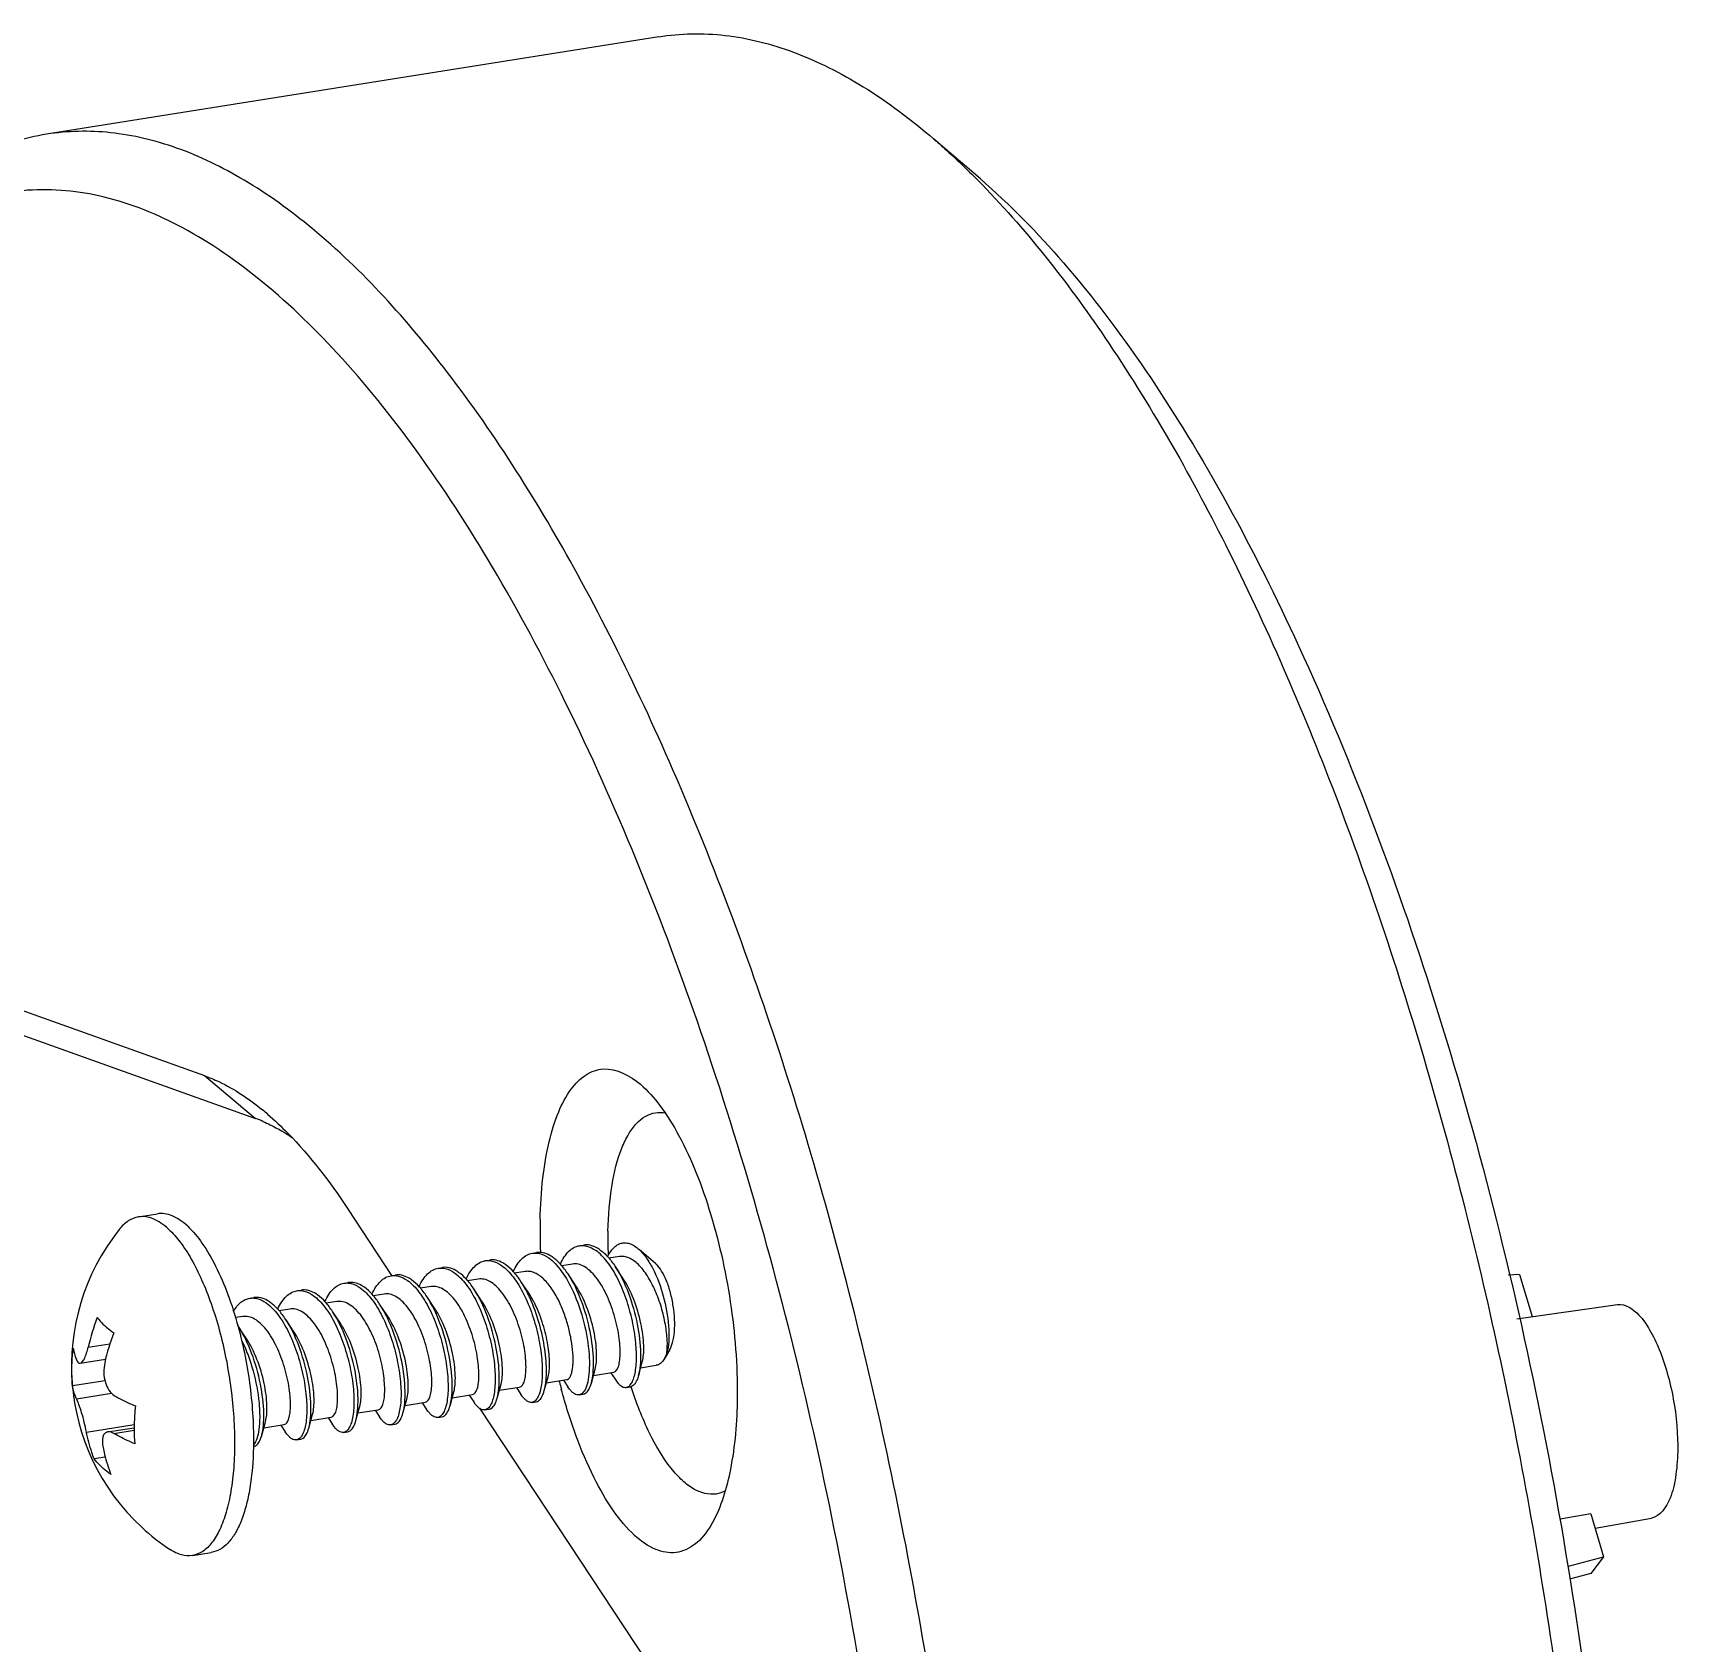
# Model space of a CAD drawing. Header units: millimetres. Extents: x 0 to 549, y 0 to 190.
# Drawn here: x 51.97 to 68.89, y 89.66 to 106.21 of the extents above; entities that cross this region are included whole.
import ezdxf

# ---------------------------------------------------------------- set-up
doc = ezdxf.new("R2010")
doc.units = ezdxf.units.MM
doc.layers.add('02___PRT_ALL_AXES', color=7, linetype='Continuous')

msp = doc.modelspace()

# ---------------------------------------------------------------- linework, layer by layer
at = {"color": 7, "linetype": 'Continuous'}
for p, q in [((61.714, 104.708), (61.233, 105.121)), ((50.376, 96.69), (53.736, 95.489)), ((50.902, 96.249), (54.262, 95.048)), ((53.736, 95.489), (54.262, 95.048)), ((55.206, 94.124), (55.66, 93.436)), ((67.259, 93.444), (67.142, 93.437)), ((67.259, 93.444), (67.387, 93.012)), ((67.231, 92.99), (68.266, 93.135)), ((56.563, 92.07), (58.488, 89.158)), ((67.99, 90.985), (67.675, 90.929)), ((67.99, 90.985), (68.122, 90.541)), ((68.035, 90.836), (68.615, 90.94)), ((67.761, 90.445), (68.122, 90.541)), ((68.122, 90.541), (67.99, 90.371)), ((67.99, 90.371), (67.785, 90.316))]:
    msp.add_line(p, q, dxfattribs=at)
at = {"color": 6, "linetype": 'Continuous'}
for p, q in [((58.004, 93.63), (57.893, 93.612)), ((58.195, 93.71), (58.205, 93.701)), ((58.376, 93.555), (58.205, 93.702)), ((58.381, 93.549), (58.376, 93.555)), ((56.551, 93.398), (56.44, 93.38)), ((57.035, 93.475), (56.924, 93.458)), ((57.52, 93.552), (57.409, 93.535)), ((57.554, 93.329), (57.474, 93.45)), ((58.039, 93.406), (57.959, 93.527)), ((55.582, 93.244), (55.471, 93.226)), ((56.067, 93.321), (55.956, 93.303)), ((56.101, 93.098), (56.021, 93.219)), ((56.586, 93.175), (56.506, 93.296)), ((57.07, 93.252), (56.99, 93.373)), ((54.614, 93.09), (54.503, 93.072)), ((55.098, 93.167), (54.987, 93.149)), ((55.617, 93.021), (55.537, 93.141)), ((54.13, 93.013), (54.055, 93.001)), ((52.54, 92.697), (52.764, 92.733)), ((52.458, 92.532), (52.719, 92.574)), ((58.198, 92.405), (58.238, 92.548)), ((58.517, 92.666), (58.461, 92.574)), ((58.498, 92.668), (58.49, 92.638)), ((57.23, 92.251), (57.269, 92.394)), ((57.714, 92.328), (57.754, 92.471)), ((57.736, 92.408), (57.945, 92.441)), ((57.912, 92.436), (57.958, 92.367)), ((58.22, 92.485), (58.381, 92.511)), ((52.713, 92.352), (52.378, 92.299)), ((52.42, 92.166), (52.78, 92.224)), ((56.261, 92.096), (56.301, 92.24)), ((56.283, 92.176), (56.492, 92.21)), ((56.459, 92.204), (56.505, 92.135)), ((56.745, 92.173), (56.785, 92.317)), ((56.767, 92.254), (56.976, 92.287)), ((56.943, 92.282), (56.989, 92.212)), ((57.005, 92.19), (56.989, 92.212)), ((57.252, 92.331), (57.461, 92.364)), ((57.386, 92.341), (57.383, 92.351)), ((57.427, 92.359), (57.473, 92.289)), ((57.489, 92.267), (57.473, 92.289)), ((55.314, 92.022), (55.523, 92.055)), ((55.49, 92.05), (55.536, 91.981)), ((55.777, 92.019), (55.816, 92.163)), ((55.799, 92.099), (56.008, 92.133)), ((55.975, 92.127), (56.02, 92.058)), ((56.036, 92.036), (56.02, 92.058)), ((56.52, 92.113), (56.505, 92.135)), ((52.522, 91.825), (53.012, 91.903)), ((52.74, 91.826), (53.012, 91.869)), ((54.346, 91.868), (54.555, 91.901)), ((54.522, 91.896), (54.567, 91.827)), ((54.83, 91.945), (55.039, 91.978)), ((55.006, 91.973), (55.052, 91.904)), ((55.068, 91.881), (55.052, 91.904)), ((55.552, 91.959), (55.536, 91.981)), ((52.804, 91.81), (53.012, 91.843)), ((54.583, 91.804), (54.567, 91.827)), ((52.716, 91.566), (52.602, 91.548))]:
    msp.add_line(p, q, dxfattribs=at)
for points in [[(55.133, 92.943), (55.066, 93.045), (55.053, 93.064)], [(54.164, 92.789), (54.097, 92.891), (54.084, 92.91)], [(54.649, 92.866), (54.581, 92.968), (54.568, 92.987)], [(55.292, 91.942), (55.317, 92.033), (55.332, 92.086)], [(54.324, 91.788), (54.349, 91.879), (54.363, 91.931)], [(54.808, 91.865), (54.833, 91.956), (54.848, 92.008)]]:
    msp.add_lwpolyline(points, dxfattribs=at)
at = {"color": 7, "linetype": 'Continuous'}
for centre, radius, start, end in [((52.477, 92.873), 2.927, 49.3055, 50.6655), ((53.779, 93.698), 1.434, 67.1004, 70.3011), ((62.813, 93.902), 5.627, 178.8831, 182.3106)]:
    msp.add_arc(centre, radius, start, end, dxfattribs=at)
at = {"color": 6, "linetype": 'Continuous'}
for centre, radius, start, end in [((62.235, 93.804), 4.351, 178.8524, 182.0414), ((54.854, 92.166), 2.374, 159.3857, 167.0677), ((53.259, 92.366), 0.989, 33.3805, 34.2131), ((55.048, 92.001), 2.399, 159.4259, 167.0275), ((63.334, 93.853), 6.137, 194.2641, 194.9792), ((58.041, 92.373), 0.0966, 313.6103, 315.8881)]:
    msp.add_arc(centre, radius, start, end, dxfattribs=at)
at = {"color": 7, "linetype": 'Continuous'}
for points, knots in [([(58.407, 106.171), (58.631, 106.206), (59.107, 106.214), (59.826, 106.029), (60.55, 105.66), (61.005, 105.317), (61.233, 105.121)], [0, 0, 0, 0, 0.219294, 0.452326, 0.710123, 1, 1, 1, 1]), ([(52.111, 105.168), (51.887, 105.132), (51.433, 104.991), (50.807, 104.593), (50.232, 104.017), (49.907, 103.549), (49.751, 103.293)], [0, 0, 0, 0, 0.219294, 0.452322, 0.710118, 1, 1, 1, 1]), ([(61.324, 88.407), (61.162, 89.551), (60.758, 91.798), (59.917, 95.029), (58.877, 97.988), (57.681, 100.558), (56.376, 102.64), (55.172, 103.982), (54.181, 104.701), (53.48, 105.043), (52.786, 105.212), (52.328, 105.202), (52.111, 105.168)], [0, 0, 0, 0, 0.17044, 0.336301, 0.491921, 0.632273, 0.753448, 0.853352, 0.895597, 0.933336, 0.967621, 1, 1, 1, 1]), ([(61.233, 105.121), (61.271, 105.088), (61.427, 104.951), (61.577, 104.808), (61.687, 104.696)], [0, 0, 0, 0, 0.243251, 1, 1, 1, 1]), ([(60.639, 88.323), (60.45, 89.664), (59.959, 92.275), (58.902, 95.963), (57.772, 98.756), (56.741, 100.685), (55.96, 101.892), (55.155, 102.896), (54.336, 103.684), (53.511, 104.246), (52.685, 104.568), (51.869, 104.632), (51.088, 104.426), (50.372, 103.963), (49.974, 103.529), (49.785, 103.283)], [0, 0, 0, 0, 0.184005, 0.360412, 0.520507, 0.592175, 0.657304, 0.715486, 0.766646, 0.811188, 0.850217, 0.885748, 0.920635, 0.957918, 1, 1, 1, 1]), ([(61.687, 104.696), (62.175, 104.203), (63.113, 103.001), (64.327, 100.871), (65.43, 98.323), (66.381, 95.447), (67.146, 92.346), (67.698, 89.131), (68.015, 85.919), (68.064, 83.789), (68.042, 82.749)], [0, 0, 0, 0, 0.089331, 0.19505, 0.315083, 0.44625, 0.58467, 0.726054, 0.86595, 1, 1, 1, 1]), ([(61.714, 104.708), (62.021, 104.444), (62.627, 103.82), (63.8, 102.261), (64.533, 100.892), (64.986, 99.909)], [0, 0, 0, 0, 0.207823, 0.444573, 1, 1, 1, 1]), ([(64.986, 99.909), (65.55, 98.685), (66.536, 96.03), (67.585, 91.821), (68.22, 87.43), (68.343, 84.47), (68.313, 83.024)], [0, 0, 0, 0, 0.233396, 0.488524, 0.74955, 1, 1, 1, 1]), ([(53.736, 95.489), (53.786, 95.471), (54, 95.381), (54.194, 95.25), (54.332, 95.137)], [0, 0, 0, 0, 0.230394, 1, 1, 1, 1]), ([(57.187, 94.012), (57.19, 94.153), (57.207, 94.421), (57.268, 94.792), (57.362, 95.102), (57.487, 95.342), (57.643, 95.506), (57.91, 95.602), (58.113, 95.49), (58.218, 95.4)], [0, 0, 0, 0, 0.19244, 0.364126, 0.511054, 0.631809, 0.72905, 0.812539, 1, 1, 1, 1]), ([(58.218, 95.4), (58.293, 95.336), (58.439, 95.169), (58.707, 94.734), (58.974, 94.037), (59.174, 93.111), (59.22, 92.455), (59.213, 92.131)], [0, 0, 0, 0, 0.085288, 0.188263, 0.438207, 0.721409, 1, 1, 1, 1]), ([(54.385, 95.092), (54.457, 95.03), (54.765, 94.738), (55.025, 94.398), (55.206, 94.124)], [0, 0, 0, 0, 0.22438, 1, 1, 1, 1]), ([(57.885, 93.891), (57.888, 94.05), (57.911, 94.339), (57.991, 94.676), (58.091, 94.885), (58.19, 95.026), (58.3, 95.097), (58.372, 95.108)], [0, 0, 0, 0, 0.343358, 0.626184, 0.741897, 0.840777, 1, 1, 1, 1]), ([(54.337, 95.018), (54.362, 95.008), (54.467, 94.96), (54.568, 94.901), (54.641, 94.851)], [0, 0, 0, 0, 0.239081, 1, 1, 1, 1]), ([(68.266, 93.135), (68.347, 93.146), (68.487, 93.046), (68.606, 92.869), (68.704, 92.666), (68.784, 92.426), (68.864, 92.076), (68.889, 91.802), (68.885, 91.621)], [0, 0, 0, 0, 0.141803, 0.248957, 0.379344, 0.527552, 0.686125, 1, 1, 1, 1]), ([(57.146, 92.137), (57.155, 92.138), (57.18, 92.149), (57.21, 92.19), (57.224, 92.228), (57.23, 92.251)], [0, 0, 0, 0, 0.185502, 0.529353, 1, 1, 1, 1]), ([(58.941, 90.863), (58.897, 90.79), (58.801, 90.665), (58.586, 90.564), (58.352, 90.609), (58.133, 90.77), (57.921, 91.027), (57.723, 91.374), (57.545, 91.795), (57.449, 92.104), (57.405, 92.267)], [0, 0, 0, 0, 0.096389, 0.175491, 0.255725, 0.354715, 0.480135, 0.632293, 0.807546, 1, 1, 1, 1]), ([(58.997, 91.188), (58.92, 91.176), (58.787, 91.215), (58.642, 91.329), (58.475, 91.514), (58.289, 91.835), (58.176, 92.127), (58.123, 92.289)], [0, 0, 0, 0, 0.156547, 0.25519, 0.37128, 0.655858, 1, 1, 1, 1]), ([(59.213, 92.131), (59.208, 91.884), (59.169, 91.449), (59.038, 91.024), (58.941, 90.863)], [0, 0, 0, 0, 0.56751, 1, 1, 1, 1]), ([(68.885, 91.621), (68.883, 91.533), (68.869, 91.369), (68.816, 91.129), (68.707, 90.957), (68.615, 90.94)], [0, 0, 0, 0, 0.346911, 0.633209, 1, 1, 1, 1])]:
    msp.add_open_spline(points, degree=3, knots=knots, dxfattribs=at)
for points in [[(58.372, 95.108), (58.407, 95.114), (58.443, 95.113), (58.477, 95.106)], [(59.092, 91.222), (59.063, 91.205), (59.03, 91.194), (58.997, 91.188)]]:
    msp.add_open_spline(points, degree=3, dxfattribs=at)
at = {"color": 6, "linetype": 'Continuous'}
for points, knots in [([(57.395, 93.551), (57.407, 93.577), (57.432, 93.624), (57.479, 93.683), (57.532, 93.724), (57.572, 93.738), (57.592, 93.741)], [0, 0, 0, 0, 0.298256, 0.559159, 0.788784, 1, 1, 1, 1]), ([(57.633, 93.742), (57.643, 93.742), (57.689, 93.734), (57.731, 93.712), (57.76, 93.692)], [0, 0, 0, 0, 0.229895, 1, 1, 1, 1]), ([(57.772, 93.718), (57.75, 93.73), (57.706, 93.749), (57.657, 93.751), (57.634, 93.748)], [0, 0, 0, 0, 0.525834, 1, 1, 1, 1]), ([(57.881, 93.627), (57.89, 93.645), (57.908, 93.678), (57.941, 93.719), (57.979, 93.749), (58.019, 93.768), (58.063, 93.773), (58.108, 93.764), (58.153, 93.743), (58.181, 93.722), (58.195, 93.71)], [0, 0, 0, 0, 0.150888, 0.284926, 0.404588, 0.514609, 0.621968, 0.734514, 0.859043, 1, 1, 1, 1]), ([(56.427, 93.397), (56.438, 93.423), (56.463, 93.47), (56.51, 93.528), (56.563, 93.569), (56.604, 93.583), (56.623, 93.587)], [0, 0, 0, 0, 0.29826, 0.559156, 0.788776, 1, 1, 1, 1]), ([(56.664, 93.588), (56.675, 93.587), (56.72, 93.58), (56.762, 93.558), (56.791, 93.538)], [0, 0, 0, 0, 0.229895, 1, 1, 1, 1]), ([(56.804, 93.564), (56.782, 93.576), (56.737, 93.595), (56.688, 93.597), (56.666, 93.593)], [0, 0, 0, 0, 0.525833, 1, 1, 1, 1]), ([(56.834, 93.545), (56.831, 93.546), (56.821, 93.553), (56.811, 93.559), (56.804, 93.564)], [0, 0, 0, 0, 0.25605, 1, 1, 1, 1]), ([(56.911, 93.474), (56.922, 93.5), (56.948, 93.547), (56.994, 93.606), (57.048, 93.646), (57.088, 93.66), (57.108, 93.664)], [0, 0, 0, 0, 0.298284, 0.559201, 0.788816, 1, 1, 1, 1]), ([(57.149, 93.665), (57.159, 93.665), (57.205, 93.657), (57.247, 93.635), (57.276, 93.615)], [0, 0, 0, 0, 0.229897, 1, 1, 1, 1]), ([(57.288, 93.641), (57.266, 93.653), (57.221, 93.672), (57.172, 93.674), (57.15, 93.67)], [0, 0, 0, 0, 0.52583, 1, 1, 1, 1]), ([(57.276, 93.615), (57.3, 93.598), (57.348, 93.555), (57.439, 93.443), (57.493, 93.342), (57.526, 93.27)], [0, 0, 0, 0, 0.20828, 0.44643, 1, 1, 1, 1]), ([(57.318, 93.622), (57.316, 93.623), (57.306, 93.63), (57.296, 93.636), (57.288, 93.641)], [0, 0, 0, 0, 0.256051, 1, 1, 1, 1]), ([(57.474, 93.45), (57.451, 93.485), (57.405, 93.547), (57.347, 93.601), (57.318, 93.622)], [0, 0, 0, 0, 0.5384, 1, 1, 1, 1]), ([(57.945, 92.441), (57.968, 92.445), (57.988, 92.481), (57.999, 92.52), (58.007, 92.564), (58.012, 92.629), (58.009, 92.717), (57.998, 92.816), (57.978, 92.923), (57.94, 93.068), (57.876, 93.239), (57.788, 93.39), (57.705, 93.481), (57.644, 93.527), (57.582, 93.554), (57.539, 93.555), (57.52, 93.552)], [0, 0, 0, 0, 0.051838, 0.072148, 0.095587, 0.151454, 0.218147, 0.293643, 0.375492, 0.46099, 0.631624, 0.78475, 0.850039, 0.906713, 0.955717, 1, 1, 1, 1]), ([(58.11, 92.306), (58.121, 92.316), (58.139, 92.346), (58.158, 92.4), (58.171, 92.468), (58.181, 92.585), (58.174, 92.753), (58.139, 92.971), (58.077, 93.193), (57.992, 93.399), (57.89, 93.569), (57.805, 93.66), (57.76, 93.692)], [0, 0, 0, 0, 0.029469, 0.067235, 0.113689, 0.168421, 0.298872, 0.448684, 0.605509, 0.756579, 0.890578, 1, 1, 1, 1]), ([(57.802, 93.699), (57.8, 93.701), (57.79, 93.707), (57.78, 93.714), (57.772, 93.718)], [0, 0, 0, 0, 0.256048, 1, 1, 1, 1]), ([(57.802, 93.699), (57.832, 93.678), (57.889, 93.624), (57.936, 93.562), (57.959, 93.527)], [0, 0, 0, 0, 0.461601, 1, 1, 1, 1]), ([(58.49, 92.638), (58.496, 92.681), (58.497, 92.779), (58.477, 92.936), (58.437, 93.108), (58.376, 93.276), (58.298, 93.426), (58.22, 93.529), (58.152, 93.588), (58.102, 93.617), (58.053, 93.632), (58.019, 93.632), (58.004, 93.63)], [0, 0, 0, 0, 0.109107, 0.244848, 0.395963, 0.549708, 0.693704, 0.817983, 0.871109, 0.918269, 0.960543, 1, 1, 1, 1]), ([(58.205, 93.701), (58.232, 93.676), (58.284, 93.614), (58.377, 93.457), (58.463, 93.222), (58.508, 92.975), (58.514, 92.788), (58.505, 92.705), (58.498, 92.668)], [0, 0, 0, 0, 0.100778, 0.219504, 0.493983, 0.774511, 0.897856, 1, 1, 1, 1]), ([(55.458, 93.243), (55.47, 93.269), (55.495, 93.315), (55.542, 93.374), (55.595, 93.415), (55.635, 93.429), (55.655, 93.432)], [0, 0, 0, 0, 0.298268, 0.559172, 0.788792, 1, 1, 1, 1]), ([(55.696, 93.434), (55.706, 93.433), (55.752, 93.426), (55.794, 93.404), (55.823, 93.384)], [0, 0, 0, 0, 0.229895, 1, 1, 1, 1]), ([(55.835, 93.409), (55.813, 93.422), (55.768, 93.44), (55.72, 93.443), (55.697, 93.439)], [0, 0, 0, 0, 0.525837, 1, 1, 1, 1]), ([(55.865, 93.39), (55.863, 93.392), (55.853, 93.399), (55.843, 93.405), (55.835, 93.409)], [0, 0, 0, 0, 0.256046, 1, 1, 1, 1]), ([(56.021, 93.219), (55.998, 93.253), (55.952, 93.316), (55.894, 93.37), (55.865, 93.39)], [0, 0, 0, 0, 0.538413, 1, 1, 1, 1]), ([(55.942, 93.32), (55.954, 93.346), (55.979, 93.393), (56.026, 93.451), (56.079, 93.492), (56.119, 93.506), (56.139, 93.509)], [0, 0, 0, 0, 0.298272, 0.55918, 0.788799, 1, 1, 1, 1]), ([(56.18, 93.511), (56.191, 93.51), (56.236, 93.503), (56.278, 93.481), (56.307, 93.461)], [0, 0, 0, 0, 0.229898, 1, 1, 1, 1]), ([(56.319, 93.486), (56.298, 93.499), (56.253, 93.518), (56.204, 93.52), (56.182, 93.516)], [0, 0, 0, 0, 0.525832, 1, 1, 1, 1]), ([(56.307, 93.461), (56.353, 93.428), (56.439, 93.336), (56.542, 93.161), (56.627, 92.952), (56.689, 92.726), (56.723, 92.507), (56.728, 92.338), (56.716, 92.223), (56.702, 92.156), (56.681, 92.104), (56.662, 92.077), (56.651, 92.068)], [0, 0, 0, 0, 0.110583, 0.246258, 0.399092, 0.557249, 0.707441, 0.836942, 0.890661, 0.93578, 0.972001, 1, 1, 1, 1]), ([(56.349, 93.467), (56.347, 93.469), (56.337, 93.476), (56.327, 93.482), (56.319, 93.486)], [0, 0, 0, 0, 0.256045, 1, 1, 1, 1]), ([(56.506, 93.296), (56.483, 93.331), (56.436, 93.393), (56.379, 93.447), (56.349, 93.467)], [0, 0, 0, 0, 0.538399, 1, 1, 1, 1]), ([(56.976, 92.287), (56.999, 92.29), (57.019, 92.326), (57.03, 92.366), (57.039, 92.41), (57.043, 92.475), (57.041, 92.563), (57.03, 92.662), (57.01, 92.768), (56.972, 92.914), (56.907, 93.085), (56.819, 93.236), (56.737, 93.327), (56.676, 93.373), (56.613, 93.399), (56.57, 93.401), (56.551, 93.398)], [0, 0, 0, 0, 0.051839, 0.07215, 0.095587, 0.151455, 0.218148, 0.293645, 0.375493, 0.460991, 0.631625, 0.78475, 0.85004, 0.906713, 0.955717, 1, 1, 1, 1]), ([(56.791, 93.538), (56.837, 93.505), (56.923, 93.413), (57.026, 93.239), (57.112, 93.029), (57.173, 92.804), (57.207, 92.584), (57.212, 92.415), (57.201, 92.3), (57.186, 92.233), (57.166, 92.182), (57.146, 92.155), (57.135, 92.146)], [0, 0, 0, 0, 0.11056, 0.246196, 0.398996, 0.557132, 0.707323, 0.836847, 0.890586, 0.935728, 0.971976, 1, 1, 1, 1]), ([(56.99, 93.373), (56.967, 93.408), (56.92, 93.47), (56.863, 93.524), (56.834, 93.545)], [0, 0, 0, 0, 0.538385, 1, 1, 1, 1]), ([(57.378, 93.176), (57.355, 93.222), (57.308, 93.304), (57.234, 93.393), (57.171, 93.442), (57.125, 93.466), (57.08, 93.478), (57.05, 93.478), (57.035, 93.475)], [0, 0, 0, 0, 0.318503, 0.591741, 0.709187, 0.814444, 0.909975, 1, 1, 1, 1]), ([(57.714, 92.328), (57.723, 92.361), (57.735, 92.437), (57.739, 92.615), (57.707, 92.868), (57.622, 93.171), (57.53, 93.365), (57.474, 93.45)], [0, 0, 0, 0, 0.087787, 0.195759, 0.455614, 0.738693, 1, 1, 1, 1]), ([(57.959, 93.527), (58.015, 93.442), (58.106, 93.248), (58.192, 92.945), (58.224, 92.692), (58.219, 92.514), (58.207, 92.438), (58.198, 92.405)], [0, 0, 0, 0, 0.261312, 0.544396, 0.804253, 0.912218, 1, 1, 1, 1]), ([(58.238, 92.548), (58.244, 92.572), (58.253, 92.627), (58.254, 92.759), (58.227, 92.952), (58.158, 93.187), (58.084, 93.339), (58.039, 93.406)], [0, 0, 0, 0, 0.08141, 0.184838, 0.44149, 0.728731, 1, 1, 1, 1]), ([(58.517, 92.666), (58.532, 92.691), (58.554, 92.753), (58.571, 92.861), (58.572, 92.987), (58.558, 93.121), (58.531, 93.254), (58.492, 93.375), (58.444, 93.474), (58.403, 93.529), (58.381, 93.549)], [0, 0, 0, 0, 0.092746, 0.210766, 0.348237, 0.496369, 0.645043, 0.784076, 0.90447, 1, 1, 1, 1]), ([(54.489, 93.089), (54.501, 93.114), (54.526, 93.161), (54.573, 93.22), (54.626, 93.261), (54.667, 93.275), (54.686, 93.278)], [0, 0, 0, 0, 0.298269, 0.559169, 0.788787, 1, 1, 1, 1]), ([(54.727, 93.28), (54.738, 93.279), (54.783, 93.272), (54.825, 93.25), (54.854, 93.229)], [0, 0, 0, 0, 0.229891, 1, 1, 1, 1]), ([(54.866, 93.255), (54.845, 93.267), (54.8, 93.286), (54.751, 93.288), (54.729, 93.285)], [0, 0, 0, 0, 0.525827, 1, 1, 1, 1]), ([(54.854, 93.229), (54.9, 93.197), (54.986, 93.104), (55.089, 92.93), (55.174, 92.72), (55.236, 92.495), (55.27, 92.276), (55.275, 92.107), (55.263, 91.992), (55.249, 91.925), (55.228, 91.873), (55.209, 91.846), (55.198, 91.837)], [0, 0, 0, 0, 0.11056, 0.246195, 0.398996, 0.557138, 0.70733, 0.83685, 0.890588, 0.935729, 0.971976, 1, 1, 1, 1]), ([(54.897, 93.236), (54.894, 93.238), (54.884, 93.245), (54.874, 93.251), (54.866, 93.255)], [0, 0, 0, 0, 0.256053, 1, 1, 1, 1]), ([(55.053, 93.064), (55.03, 93.099), (54.983, 93.162), (54.926, 93.215), (54.897, 93.236)], [0, 0, 0, 0, 0.538406, 1, 1, 1, 1]), ([(54.974, 93.166), (54.985, 93.192), (55.01, 93.238), (55.057, 93.297), (55.111, 93.338), (55.151, 93.352), (55.17, 93.355)], [0, 0, 0, 0, 0.29823, 0.559132, 0.788768, 1, 1, 1, 1]), ([(55.211, 93.357), (55.222, 93.356), (55.267, 93.349), (55.31, 93.327), (55.338, 93.306)], [0, 0, 0, 0, 0.229899, 1, 1, 1, 1]), ([(55.351, 93.332), (55.329, 93.345), (55.284, 93.363), (55.235, 93.365), (55.213, 93.362)], [0, 0, 0, 0, 0.525834, 1, 1, 1, 1]), ([(55.338, 93.306), (55.384, 93.274), (55.47, 93.182), (55.573, 93.008), (55.658, 92.798), (55.72, 92.573), (55.754, 92.354), (55.76, 92.185), (55.748, 92.07), (55.733, 92.003), (55.713, 91.951), (55.694, 91.924), (55.683, 91.915)], [0, 0, 0, 0, 0.11045, 0.245926, 0.398555, 0.556559, 0.706712, 0.836325, 0.890165, 0.935439, 0.971837, 1, 1, 1, 1]), ([(55.381, 93.313), (55.378, 93.315), (55.369, 93.322), (55.358, 93.328), (55.351, 93.332)], [0, 0, 0, 0, 0.256048, 1, 1, 1, 1]), ([(55.537, 93.141), (55.514, 93.176), (55.467, 93.239), (55.41, 93.292), (55.381, 93.313)], [0, 0, 0, 0, 0.5384, 1, 1, 1, 1]), ([(56.008, 92.133), (56.03, 92.136), (56.05, 92.172), (56.062, 92.212), (56.07, 92.256), (56.075, 92.32), (56.072, 92.409), (56.061, 92.508), (56.041, 92.614), (56.003, 92.76), (55.938, 92.931), (55.85, 93.082), (55.768, 93.173), (55.707, 93.219), (55.645, 93.245), (55.602, 93.247), (55.582, 93.244)], [0, 0, 0, 0, 0.051839, 0.072151, 0.095587, 0.151455, 0.218148, 0.293645, 0.375494, 0.460991, 0.631625, 0.78475, 0.85004, 0.906713, 0.955717, 1, 1, 1, 1]), ([(55.823, 93.384), (55.868, 93.351), (55.955, 93.258), (56.058, 93.084), (56.143, 92.875), (56.204, 92.649), (56.238, 92.43), (56.244, 92.261), (56.232, 92.146), (56.217, 92.079), (56.197, 92.027), (56.177, 92), (56.167, 91.991)], [0, 0, 0, 0, 0.110553, 0.246183, 0.398979, 0.557117, 0.707305, 0.836827, 0.890568, 0.935716, 0.97197, 1, 1, 1, 1]), ([(56.261, 92.096), (56.27, 92.129), (56.282, 92.205), (56.286, 92.383), (56.254, 92.637), (56.169, 92.94), (56.077, 93.133), (56.021, 93.219)], [0, 0, 0, 0, 0.087781, 0.195745, 0.455598, 0.738681, 1, 1, 1, 1]), ([(56.492, 92.21), (56.515, 92.213), (56.535, 92.249), (56.546, 92.289), (56.554, 92.333), (56.559, 92.398), (56.556, 92.486), (56.545, 92.585), (56.525, 92.691), (56.487, 92.837), (56.423, 93.008), (56.335, 93.159), (56.252, 93.25), (56.191, 93.296), (56.129, 93.322), (56.086, 93.324), (56.067, 93.321)], [0, 0, 0, 0, 0.051838, 0.072149, 0.095586, 0.151453, 0.218147, 0.293643, 0.375492, 0.46099, 0.631625, 0.784751, 0.85004, 0.906713, 0.955717, 1, 1, 1, 1]), ([(56.745, 92.173), (56.754, 92.207), (56.766, 92.282), (56.771, 92.46), (56.739, 92.714), (56.654, 93.017), (56.562, 93.21), (56.506, 93.296)], [0, 0, 0, 0, 0.087782, 0.195752, 0.455609, 0.738693, 1, 1, 1, 1]), ([(57.084, 93.2), (57.077, 93.215), (57.049, 93.275), (57.017, 93.332), (56.99, 93.373)], [0, 0, 0, 0, 0.261245, 1, 1, 1, 1]), ([(57.136, 93.137), (57.131, 93.148), (57.111, 93.187), (57.088, 93.225), (57.07, 93.252)], [0, 0, 0, 0, 0.258589, 1, 1, 1, 1]), ([(57.526, 93.27), (57.573, 93.167), (57.645, 92.954), (57.69, 92.686), (57.696, 92.489), (57.685, 92.372), (57.663, 92.283), (57.636, 92.236), (57.619, 92.222)], [0, 0, 0, 0, 0.313746, 0.616547, 0.747179, 0.856376, 0.940619, 1, 1, 1, 1]), ([(57.754, 92.471), (57.76, 92.495), (57.768, 92.55), (57.77, 92.682), (57.743, 92.875), (57.674, 93.11), (57.6, 93.262), (57.554, 93.329)], [0, 0, 0, 0, 0.08141, 0.184839, 0.441492, 0.728732, 1, 1, 1, 1]), ([(54.033, 93.066), (54.044, 93.084), (54.067, 93.118), (54.108, 93.159), (54.153, 93.188), (54.186, 93.198), (54.202, 93.201)], [0, 0, 0, 0, 0.287806, 0.545492, 0.779418, 1, 1, 1, 1]), ([(54.243, 93.203), (54.253, 93.202), (54.299, 93.195), (54.341, 93.173), (54.37, 93.152)], [0, 0, 0, 0, 0.229903, 1, 1, 1, 1]), ([(54.382, 93.178), (54.36, 93.19), (54.316, 93.209), (54.267, 93.211), (54.244, 93.208)], [0, 0, 0, 0, 0.525836, 1, 1, 1, 1]), ([(54.37, 93.152), (54.415, 93.12), (54.502, 93.027), (54.605, 92.853), (54.69, 92.643), (54.752, 92.418), (54.785, 92.199), (54.791, 92.03), (54.779, 91.915), (54.764, 91.848), (54.744, 91.796), (54.725, 91.769), (54.714, 91.76)], [0, 0, 0, 0, 0.110557, 0.246189, 0.398986, 0.557116, 0.707304, 0.836832, 0.890576, 0.935723, 0.971974, 1, 1, 1, 1]), ([(54.412, 93.159), (54.41, 93.161), (54.4, 93.167), (54.39, 93.174), (54.382, 93.178)], [0, 0, 0, 0, 0.256046, 1, 1, 1, 1]), ([(54.568, 92.987), (54.545, 93.022), (54.499, 93.084), (54.441, 93.138), (54.412, 93.159)], [0, 0, 0, 0, 0.538399, 1, 1, 1, 1]), ([(55.039, 91.978), (55.062, 91.982), (55.082, 92.018), (55.093, 92.057), (55.102, 92.101), (55.106, 92.166), (55.104, 92.254), (55.092, 92.354), (55.072, 92.46), (55.034, 92.605), (54.97, 92.776), (54.882, 92.927), (54.799, 93.018), (54.738, 93.065), (54.676, 93.091), (54.633, 93.093), (54.614, 93.09)], [0, 0, 0, 0, 0.051839, 0.072151, 0.095587, 0.151455, 0.218149, 0.293645, 0.375494, 0.460991, 0.631626, 0.78475, 0.85004, 0.906713, 0.955717, 1, 1, 1, 1]), ([(55.292, 91.942), (55.301, 91.975), (55.313, 92.051), (55.318, 92.229), (55.286, 92.482), (55.201, 92.785), (55.109, 92.979), (55.053, 93.064)], [0, 0, 0, 0, 0.087786, 0.195753, 0.455609, 0.738691, 1, 1, 1, 1]), ([(55.523, 92.055), (55.546, 92.059), (55.566, 92.095), (55.577, 92.135), (55.586, 92.179), (55.59, 92.243), (55.588, 92.332), (55.577, 92.431), (55.557, 92.537), (55.519, 92.683), (55.454, 92.853), (55.366, 93.004), (55.284, 93.095), (55.223, 93.142), (55.16, 93.168), (55.118, 93.17), (55.098, 93.167)], [0, 0, 0, 0, 0.051837, 0.072147, 0.095585, 0.151451, 0.218144, 0.29364, 0.375489, 0.460987, 0.631623, 0.784749, 0.850039, 0.906713, 0.955717, 1, 1, 1, 1]), ([(55.777, 92.019), (55.786, 92.052), (55.798, 92.128), (55.802, 92.306), (55.77, 92.56), (55.685, 92.862), (55.593, 93.056), (55.537, 93.141)], [0, 0, 0, 0, 0.08778, 0.195743, 0.455595, 0.73869, 1, 1, 1, 1]), ([(56.301, 92.24), (56.307, 92.263), (56.315, 92.318), (56.317, 92.451), (56.29, 92.644), (56.221, 92.878), (56.147, 93.03), (56.101, 93.098)], [0, 0, 0, 0, 0.081409, 0.184838, 0.44149, 0.728732, 1, 1, 1, 1]), ([(56.785, 92.317), (56.792, 92.34), (56.8, 92.396), (56.801, 92.528), (56.774, 92.721), (56.705, 92.956), (56.631, 93.107), (56.586, 93.175)], [0, 0, 0, 0, 0.08141, 0.184839, 0.441492, 0.728732, 1, 1, 1, 1]), ([(57.23, 92.251), (57.237, 92.278), (57.248, 92.339), (57.256, 92.481), (57.239, 92.687), (57.184, 92.944), (57.122, 93.117), (57.084, 93.2)], [0, 0, 0, 0, 0.086329, 0.189989, 0.438679, 0.719285, 1, 1, 1, 1]), ([(57.269, 92.394), (57.275, 92.414), (57.282, 92.46), (57.287, 92.569), (57.27, 92.73), (57.221, 92.934), (57.168, 93.071), (57.136, 93.137)], [0, 0, 0, 0, 0.080491, 0.180439, 0.427556, 0.712382, 1, 1, 1, 1]), ([(57.461, 92.364), (57.467, 92.365), (57.479, 92.371), (57.494, 92.388), (57.506, 92.413), (57.515, 92.445), (57.522, 92.485), (57.528, 92.551), (57.525, 92.647), (57.509, 92.773), (57.479, 92.908), (57.436, 93.045), (57.399, 93.133), (57.378, 93.176)], [0, 0, 0, 0, 0.020958, 0.046147, 0.077977, 0.117397, 0.16456, 0.219203, 0.34859, 0.499512, 0.664156, 0.833871, 1, 1, 1, 1]), ([(52.632, 93.002), (52.637, 92.995), (52.661, 92.967), (52.687, 92.94), (52.707, 92.921)], [0, 0, 0, 0, 0.240364, 1, 1, 1, 1]), ([(52.707, 92.921), (52.715, 92.915), (52.745, 92.887), (52.777, 92.862), (52.802, 92.844)], [0, 0, 0, 0, 0.240554, 1, 1, 1, 1]), ([(54.324, 91.788), (54.333, 91.821), (54.345, 91.897), (54.349, 92.075), (54.317, 92.328), (54.232, 92.631), (54.14, 92.825), (54.084, 92.91)], [0, 0, 0, 0, 0.087788, 0.195762, 0.455619, 0.738696, 1, 1, 1, 1]), ([(54.555, 91.901), (54.578, 91.905), (54.597, 91.941), (54.609, 91.98), (54.617, 92.024), (54.622, 92.089), (54.619, 92.177), (54.608, 92.276), (54.588, 92.383), (54.55, 92.528), (54.486, 92.699), (54.398, 92.85), (54.315, 92.941), (54.254, 92.988), (54.192, 93.014), (54.149, 93.016), (54.13, 93.013)], [0, 0, 0, 0, 0.051838, 0.072148, 0.095586, 0.151453, 0.218147, 0.293643, 0.375492, 0.46099, 0.631625, 0.78475, 0.85004, 0.906713, 0.955717, 1, 1, 1, 1]), ([(54.808, 91.865), (54.817, 91.898), (54.829, 91.974), (54.833, 92.152), (54.802, 92.405), (54.716, 92.708), (54.625, 92.902), (54.568, 92.987)], [0, 0, 0, 0, 0.087781, 0.195748, 0.455605, 0.738696, 1, 1, 1, 1]), ([(55.332, 92.086), (55.339, 92.109), (55.347, 92.164), (55.349, 92.297), (55.321, 92.49), (55.252, 92.724), (55.178, 92.876), (55.133, 92.943)], [0, 0, 0, 0, 0.081408, 0.184835, 0.441487, 0.72873, 1, 1, 1, 1]), ([(55.816, 92.163), (55.823, 92.186), (55.831, 92.241), (55.833, 92.374), (55.806, 92.567), (55.736, 92.801), (55.662, 92.953), (55.617, 93.021)], [0, 0, 0, 0, 0.08141, 0.184839, 0.441492, 0.728732, 1, 1, 1, 1]), ([(54.117, 92.77), (54.167, 92.669), (54.244, 92.457), (54.295, 92.187), (54.306, 91.984), (54.299, 91.86), (54.28, 91.764), (54.255, 91.711), (54.24, 91.693)], [0, 0, 0, 0, 0.303233, 0.602993, 0.73507, 0.847463, 0.93615, 1, 1, 1, 1]), ([(54.363, 91.931), (54.37, 91.955), (54.378, 92.01), (54.38, 92.142), (54.353, 92.335), (54.283, 92.57), (54.209, 92.722), (54.164, 92.789)], [0, 0, 0, 0, 0.081409, 0.184836, 0.441488, 0.728729, 1, 1, 1, 1]), ([(54.848, 92.008), (54.854, 92.032), (54.862, 92.087), (54.864, 92.219), (54.837, 92.412), (54.768, 92.647), (54.694, 92.799), (54.649, 92.866)], [0, 0, 0, 0, 0.081408, 0.184835, 0.441487, 0.728729, 1, 1, 1, 1]), ([(52.378, 92.299), (52.376, 92.331), (52.368, 92.46), (52.375, 92.59), (52.386, 92.687)], [0, 0, 0, 0, 0.246784, 1, 1, 1, 1]), ([(52.386, 92.687), (52.388, 92.675), (52.396, 92.63), (52.413, 92.586), (52.428, 92.554)], [0, 0, 0, 0, 0.242383, 1, 1, 1, 1]), ([(52.428, 92.554), (52.432, 92.548), (52.437, 92.538), (52.449, 92.532), (52.455, 92.532), (52.458, 92.532)], [0, 0, 0, 0, 0.569476, 0.789839, 1, 1, 1, 1]), ([(52.458, 92.532), (52.466, 92.534), (52.485, 92.55), (52.515, 92.604), (52.531, 92.658), (52.54, 92.697)], [0, 0, 0, 0, 0.136298, 0.352661, 1, 1, 1, 1]), ([(58.461, 92.574), (58.451, 92.558), (58.43, 92.529), (58.397, 92.513), (58.381, 92.511)], [0, 0, 0, 0, 0.548775, 1, 1, 1, 1]), ([(58.49, 92.638), (58.488, 92.632), (58.48, 92.61), (58.47, 92.589), (58.461, 92.574)], [0, 0, 0, 0, 0.26986, 1, 1, 1, 1]), ([(52.711, 92.539), (52.703, 92.506), (52.697, 92.436), (52.714, 92.314), (52.764, 92.225), (52.812, 92.198)], [0, 0, 0, 0, 0.27529, 0.550999, 1, 1, 1, 1]), ([(58.198, 92.405), (58.194, 92.389), (58.186, 92.364), (58.169, 92.333), (58.149, 92.306), (58.129, 92.293), (58.115, 92.291)], [0, 0, 0, 0, 0.329369, 0.537055, 0.713884, 1, 1, 1, 1]), ([(52.42, 92.166), (52.415, 92.177), (52.396, 92.219), (52.383, 92.265), (52.378, 92.299)], [0, 0, 0, 0, 0.2599, 1, 1, 1, 1]), ([(57.588, 92.207), (57.58, 92.206), (57.563, 92.207), (57.538, 92.219), (57.512, 92.239), (57.497, 92.257), (57.489, 92.267)], [0, 0, 0, 0, 0.195098, 0.416507, 0.682003, 1, 1, 1, 1]), ([(57.619, 92.222), (57.617, 92.22), (57.608, 92.213), (57.596, 92.209), (57.588, 92.207)], [0, 0, 0, 0, 0.266605, 1, 1, 1, 1]), ([(57.63, 92.214), (57.639, 92.216), (57.664, 92.226), (57.694, 92.268), (57.708, 92.305), (57.714, 92.328)], [0, 0, 0, 0, 0.185493, 0.52932, 1, 1, 1, 1]), ([(57.958, 92.367), (57.966, 92.353), (57.982, 92.332), (58.007, 92.307), (58.034, 92.288), (58.058, 92.282), (58.072, 92.284)], [0, 0, 0, 0, 0.329379, 0.53704, 0.713886, 1, 1, 1, 1]), ([(58.072, 92.284), (58.075, 92.285), (58.089, 92.288), (58.1, 92.296), (58.108, 92.303)], [0, 0, 0, 0, 0.237119, 1, 1, 1, 1]), ([(52.522, 91.825), (52.509, 91.891), (52.485, 91.986), (52.448, 92.1), (52.43, 92.147), (52.42, 92.166)], [0, 0, 0, 0, 0.569055, 0.82261, 1, 1, 1, 1]), ([(52.812, 92.198), (52.829, 92.188), (52.898, 92.15), (52.97, 92.116), (53.026, 92.093)], [0, 0, 0, 0, 0.238917, 1, 1, 1, 1]), ([(53.026, 92.093), (53.022, 92.06), (53.01, 91.931), (53.01, 91.801), (53.018, 91.705)], [0, 0, 0, 0, 0.253522, 1, 1, 1, 1]), ([(56.135, 91.976), (56.127, 91.975), (56.11, 91.976), (56.085, 91.987), (56.059, 92.008), (56.044, 92.026), (56.036, 92.036)], [0, 0, 0, 0, 0.195092, 0.416494, 0.681987, 1, 1, 1, 1]), ([(56.177, 91.983), (56.186, 91.984), (56.211, 91.995), (56.242, 92.036), (56.255, 92.074), (56.261, 92.096)], [0, 0, 0, 0, 0.185503, 0.529367, 1, 1, 1, 1]), ([(56.619, 92.053), (56.612, 92.052), (56.594, 92.053), (56.569, 92.064), (56.544, 92.085), (56.528, 92.103), (56.52, 92.113)], [0, 0, 0, 0, 0.195096, 0.41649, 0.68198, 1, 1, 1, 1]), ([(56.651, 92.068), (56.648, 92.066), (56.639, 92.059), (56.628, 92.054), (56.619, 92.053)], [0, 0, 0, 0, 0.266792, 1, 1, 1, 1]), ([(56.662, 92.06), (56.671, 92.061), (56.696, 92.072), (56.726, 92.113), (56.739, 92.151), (56.745, 92.173)], [0, 0, 0, 0, 0.185494, 0.529337, 1, 1, 1, 1]), ([(57.104, 92.13), (57.096, 92.129), (57.079, 92.13), (57.053, 92.142), (57.028, 92.162), (57.013, 92.18), (57.005, 92.19)], [0, 0, 0, 0, 0.195093, 0.4165, 0.681994, 1, 1, 1, 1]), ([(57.135, 92.146), (57.133, 92.143), (57.123, 92.136), (57.112, 92.132), (57.104, 92.13)], [0, 0, 0, 0, 0.26693, 1, 1, 1, 1]), ([(54.725, 91.751), (54.734, 91.753), (54.758, 91.764), (54.789, 91.805), (54.802, 91.843), (54.808, 91.865)], [0, 0, 0, 0, 0.185491, 0.529333, 1, 1, 1, 1]), ([(55.166, 91.822), (55.159, 91.821), (55.141, 91.822), (55.116, 91.833), (55.091, 91.854), (55.075, 91.871), (55.068, 91.881)], [0, 0, 0, 0, 0.195093, 0.4165, 0.681993, 1, 1, 1, 1]), ([(55.209, 91.828), (55.218, 91.83), (55.243, 91.841), (55.273, 91.882), (55.286, 91.92), (55.292, 91.942)], [0, 0, 0, 0, 0.185485, 0.529324, 1, 1, 1, 1]), ([(55.585, 91.923), (55.582, 91.925), (55.57, 91.936), (55.56, 91.949), (55.552, 91.959)], [0, 0, 0, 0, 0.228763, 1, 1, 1, 1]), ([(55.651, 91.899), (55.64, 91.897), (55.615, 91.901), (55.595, 91.914), (55.585, 91.923)], [0, 0, 0, 0, 0.449426, 1, 1, 1, 1]), ([(55.683, 91.915), (55.681, 91.913), (55.671, 91.905), (55.659, 91.9), (55.651, 91.899)], [0, 0, 0, 0, 0.267607, 1, 1, 1, 1]), ([(55.693, 91.906), (55.702, 91.907), (55.727, 91.918), (55.757, 91.959), (55.771, 91.997), (55.777, 92.019)], [0, 0, 0, 0, 0.185494, 0.529342, 1, 1, 1, 1]), ([(56.167, 91.991), (56.164, 91.989), (56.155, 91.982), (56.144, 91.977), (56.135, 91.976)], [0, 0, 0, 0, 0.266955, 1, 1, 1, 1]), ([(52.602, 91.548), (52.593, 91.57), (52.561, 91.661), (52.536, 91.754), (52.522, 91.825)], [0, 0, 0, 0, 0.247937, 1, 1, 1, 1]), ([(52.74, 91.826), (52.729, 91.824), (52.706, 91.812), (52.688, 91.774), (52.684, 91.723), (52.689, 91.686), (52.693, 91.667)], [0, 0, 0, 0, 0.182552, 0.393988, 0.666455, 1, 1, 1, 1]), ([(52.804, 91.81), (52.799, 91.813), (52.779, 91.823), (52.756, 91.829), (52.74, 91.826)], [0, 0, 0, 0, 0.290177, 1, 1, 1, 1]), ([(53.018, 91.705), (52.999, 91.713), (52.926, 91.745), (52.855, 91.781), (52.804, 91.81)], [0, 0, 0, 0, 0.261051, 1, 1, 1, 1]), ([(54.24, 91.674), (54.249, 91.676), (54.274, 91.687), (54.304, 91.728), (54.318, 91.766), (54.324, 91.788)], [0, 0, 0, 0, 0.18549, 0.529328, 1, 1, 1, 1]), ([(54.682, 91.745), (54.674, 91.743), (54.657, 91.744), (54.632, 91.756), (54.607, 91.776), (54.591, 91.794), (54.583, 91.804)], [0, 0, 0, 0, 0.195093, 0.4165, 0.681993, 1, 1, 1, 1]), ([(54.714, 91.76), (54.711, 91.758), (54.702, 91.751), (54.691, 91.746), (54.682, 91.745)], [0, 0, 0, 0, 0.266943, 1, 1, 1, 1]), ([(55.198, 91.837), (55.196, 91.835), (55.186, 91.828), (55.175, 91.823), (55.166, 91.822)], [0, 0, 0, 0, 0.266929, 1, 1, 1, 1]), ([(52.677, 91.467), (52.67, 91.474), (52.644, 91.499), (52.619, 91.526), (52.602, 91.548)], [0, 0, 0, 0, 0.259988, 1, 1, 1, 1]), ([(52.693, 91.667), (52.697, 91.643), (52.718, 91.549), (52.747, 91.457), (52.772, 91.389)], [0, 0, 0, 0, 0.25234, 1, 1, 1, 1]), ([(52.772, 91.389), (52.764, 91.396), (52.731, 91.42), (52.699, 91.446), (52.677, 91.467)], [0, 0, 0, 0, 0.259624, 1, 1, 1, 1])]:
    msp.add_open_spline(points, degree=3, knots=knots, dxfattribs=at)
for points in [[(57.592, 93.741), (57.606, 93.743), (57.619, 93.743), (57.633, 93.742)], [(56.623, 93.587), (56.637, 93.589), (56.651, 93.589), (56.664, 93.588)], [(57.108, 93.664), (57.121, 93.666), (57.135, 93.666), (57.149, 93.665)], [(55.655, 93.432), (55.668, 93.434), (55.682, 93.435), (55.696, 93.434)], [(56.139, 93.509), (56.153, 93.512), (56.166, 93.512), (56.18, 93.511)], [(54.686, 93.278), (54.7, 93.28), (54.713, 93.281), (54.727, 93.28)], [(55.17, 93.355), (55.184, 93.357), (55.198, 93.358), (55.211, 93.357)], [(54.202, 93.201), (54.215, 93.203), (54.229, 93.204), (54.243, 93.203)]]:
    msp.add_open_spline(points, degree=3, dxfattribs=at)
at = {"layer": '02___PRT_ALL_AXES', "color": 7, "linetype": 'Continuous'}
msp.add_line((58.407, 106.171), (52.111, 105.168), dxfattribs=at)
at = {"layer": '02___PRT_ALL_AXES', "color": 6, "linetype": 'Continuous'}
for p, q in [((53.057, 94.037), (53.252, 94.068)), ((57.592, 93.741), (57.634, 93.748)), ((56.623, 93.587), (56.666, 93.593)), ((57.108, 93.664), (57.15, 93.67)), ((55.655, 93.432), (55.697, 93.439)), ((56.139, 93.509), (56.182, 93.516)), ((54.686, 93.278), (54.729, 93.285)), ((55.171, 93.355), (55.213, 93.362)), ((54.202, 93.201), (54.244, 93.208)), ((57.588, 92.207), (57.63, 92.214)), ((58.072, 92.284), (58.115, 92.291)), ((56.619, 92.053), (56.662, 92.06)), ((57.104, 92.13), (57.146, 92.137)), ((55.651, 91.899), (55.693, 91.906)), ((56.135, 91.976), (56.177, 91.983)), ((54.682, 91.745), (54.725, 91.751)), ((55.166, 91.822), (55.209, 91.828)), ((54.239, 91.674), (54.239, 91.668)), ((53.611, 90.556), (53.806, 90.587))]:
    msp.add_line(p, q, dxfattribs=at)
for centre, radius, start, end in [((54.628, 92.502), 2.26, 141.5454, 227.1212), ((54.631, 92.505), 2.264, 227.1292, 236.5435)]:
    msp.add_arc(centre, radius, start, end, dxfattribs=at)
for points, knots in [([(53.563, 93.942), (53.538, 93.965), (53.488, 94.005), (53.408, 94.049), (53.329, 94.072), (53.277, 94.072), (53.252, 94.068)], [0, 0, 0, 0, 0.293718, 0.552594, 0.783983, 1, 1, 1, 1]), ([(53.057, 94.037), (53.02, 94.031), (52.943, 93.999), (52.885, 93.941), (52.859, 93.908)], [0, 0, 0, 0, 0.465963, 1, 1, 1, 1]), ([(53.367, 93.91), (53.343, 93.934), (53.293, 93.974), (53.213, 94.018), (53.134, 94.041), (53.081, 94.041), (53.057, 94.037)], [0, 0, 0, 0, 0.293715, 0.552592, 0.783984, 1, 1, 1, 1]), ([(53.367, 93.91), (53.411, 93.87), (53.496, 93.772), (53.608, 93.596), (53.713, 93.384), (53.844, 93.052), (53.966, 92.592), (54.033, 92.114), (54.048, 91.733), (54.04, 91.466), (54.012, 91.223), (53.966, 91.009), (53.902, 90.831), (53.823, 90.692), (53.727, 90.594), (53.649, 90.562), (53.611, 90.556)], [0, 0, 0, 0, 0.048777, 0.105963, 0.17089, 0.24236, 0.398441, 0.559745, 0.637527, 0.710893, 0.778209, 0.838147, 0.889829, 0.933079, 0.968873, 1, 1, 1, 1]), ([(53.563, 93.942), (53.618, 93.89), (53.725, 93.759), (53.861, 93.521), (53.984, 93.233), (54.051, 93.022), (54.081, 92.91)], [0, 0, 0, 0, 0.195329, 0.431255, 0.702385, 1, 1, 1, 1]), ([(54.081, 92.91), (54.137, 92.707), (54.217, 92.297), (54.243, 91.88), (54.239, 91.674)], [0, 0, 0, 0, 0.506379, 1, 1, 1, 1]), ([(54.239, 91.668), (54.236, 91.527), (54.221, 91.324), (54.168, 91.072), (54.118, 90.915), (54.057, 90.786), (53.984, 90.685), (53.901, 90.615), (53.837, 90.592), (53.806, 90.587)], [0, 0, 0, 0, 0.342434, 0.492088, 0.624953, 0.740352, 0.83898, 0.92363, 1, 1, 1, 1]), ([(53.611, 90.556), (53.574, 90.55), (53.492, 90.556), (53.419, 90.593), (53.383, 90.617)], [0, 0, 0, 0, 0.465927, 1, 1, 1, 1])]:
    msp.add_open_spline(points, degree=3, knots=knots, dxfattribs=at)

doc.saveas('drawing.dxf')
